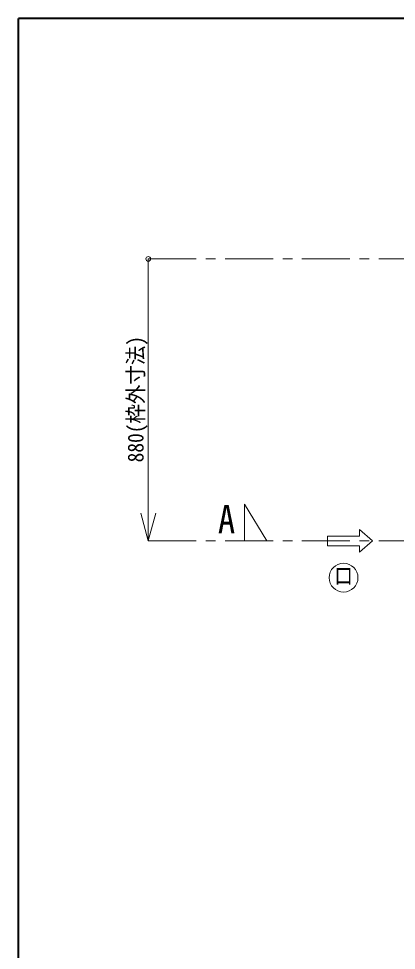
# Model space of a CAD drawing. Units: millimetres at full size, sheet at 1:15; details may follow other scales. Extents: x -3171 to 2904, y -2098 to 2117.
# Drawn here: x -3171 to -2581, y 663 to 2117 of the extents above; entities that cross this region are included whole.
import ezdxf
from ezdxf.enums import TextEntityAlignment as Align

# ---------------------------------------------------------------- set-up
doc = ezdxf.new("R2010")
doc.units = ezdxf.units.MM
doc.header["$LTSCALE"] = 15
doc.header["$PDMODE"] = 32
doc.header["$PDSIZE"] = 7.5
doc.linetypes.add('CHAIN1', pattern=[8, 5, -1, 1, -1])
doc.layers.add('0-6_補助線', color=4, linetype='Continuous', lineweight=9)
doc.styles.add('ＭＳ ゴシック', font='')
doc.styles.get('ＭＳ ゴシック').set_extended_font_data('MS Gothic')

msp = doc.modelspace()

# ---------------------------------------------------------------- linework, layer by layer
at = {"layer": '0-6_補助線', "color": 1, "lineweight": 40}
for p in [(-3170.88, -2097.95), (2904.12, 2117.05)]:
    msp.add_line(p, (-3170.88, 2117.05), dxfattribs=at)
at = {"layer": '0-6_補助線'}
msp.add_line((-2968.38, 1742.05), (-2968.38, 1302.05), dxfattribs=at)
at = {"layer": '0-6_補助線', "linetype": 'CHAIN1'}
for p, q in [((-2968.38, 1742.05), (-2518.38, 1742.05)), ((-2818.38, 1302.05), (-2818.38, 1359.55)), ((-2783.38, 1302.05), (-2818.38, 1359.55)), ((-2968.38, 1302.05), (-448.38, 1302.05))]:
    msp.add_line(p, q, dxfattribs=at)
at = {"layer": '0-6_補助線', "color": 7, "lineweight": 18}
for p, q in [((-2968.38, 1302.05), (-2980.03, 1345.51)), ((-2968.38, 1302.05), (-2956.74, 1345.51)), ((-2688.38, 1309.55), (-2688.38, 1294.55)), ((-2638.38, 1309.55), (-2688.38, 1309.55)), ((-2638.38, 1319.55), (-2638.38, 1309.55)), ((-2618.38, 1302.05), (-2638.38, 1319.55)), ((-2638.38, 1294.55), (-2688.38, 1294.55)), ((-2618.38, 1302.05), (-2638.38, 1284.55)), ((-2638.38, 1294.55), (-2638.38, 1284.55))]:
    msp.add_line(p, q, dxfattribs=at)
msp.add_circle((-2663.38, 1244.55), 22.5, dxfattribs=at)
at = {"layer": '0-6_補助線', "color": 1}
msp.add_point((-2968.38, 1742.05), dxfattribs=at)

# ---------------------------------------------------------------- texts
at = {"layer": '0-6_補助線', "color": 7, "style": 'ＭＳ ゴシック', "width": 0.9}
msp.add_text('880(枠外寸法)', height=24.74, rotation=90, dxfattribs=at).set_placement((-2968.38, 1424.55), align=Align.BOTTOM_LEFT)
at = {"layer": '0-6_補助線', "color": 7, "style": 'ＭＳ ゴシック'}
for s, height, width, p in [('A', 43.99, 0.9, (-2859.63, 1300.8)), ('ロ', 27.49, 0.8, (-2678.38, 1225.8))]:
    msp.add_text(s, height=height, dxfattribs=dict(at, width=width)).set_placement(p, align=Align.BOTTOM_LEFT)

doc.saveas('drawing.dxf')
